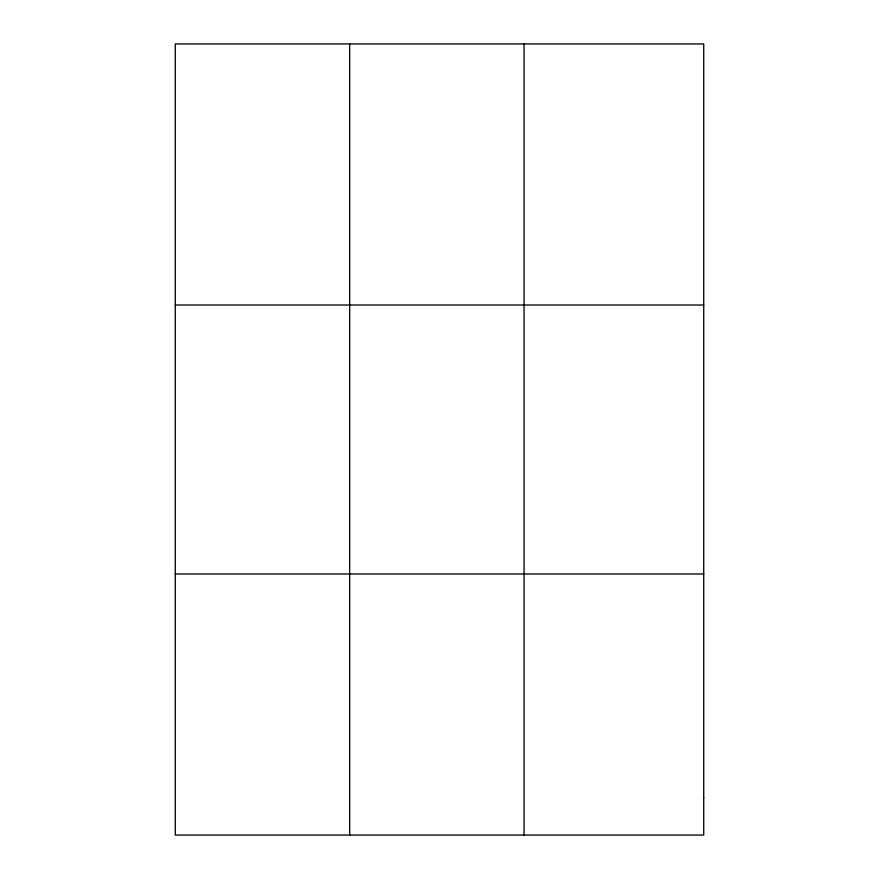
<?xml version="1.0" encoding="UTF-8"?>
<svg xmlns="http://www.w3.org/2000/svg" width="879" height="879" viewBox="0 0 879 879"><rect width="100%" height="100%" fill="white"/><g stroke="black" fill="none" stroke-linecap="round" stroke-linejoin="round"><path stroke-width="1.32" d="M349.666 835.05L349.666 43.95M524.049 835.05L524.049 43.95M175.273 305.013L703.727 305.013M175.273 573.987L703.727 573.987M703.727 797.758L703.727 835.05L175.273 835.05L175.273 43.95L703.727 43.95L703.727 797.758"/></g></svg>
